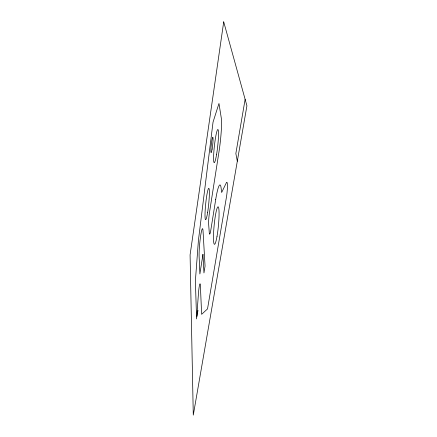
<?xml version="1.0" encoding="UTF-8"?>
<svg xmlns="http://www.w3.org/2000/svg" width="437" height="437" viewBox="0 0 437 437"><rect width="100%" height="100%" fill="white"/><g stroke="black" fill="none" stroke-linecap="round" stroke-linejoin="round"><path stroke-width="0.66" d="M197.021 316.284L197.977 310.303M215.72 199.441L210.82 230.064A8.647 0.901 -84.5 0 1 209.296 232.916L208.646 224.159A8.434 0.858 -84.4 0 1 209.449 212.786L218.942 152.038A25.543 2.584 -83.6 0 0 221.264 117.924L218.975 103.465L213.048 122.087L198.42 240.405L195.383 280.882L196.59 318.972L198.496 292.954A8.128 0.77 -85 0 1 199.562 284.908A8.128 0.77 -85 0 1 200.375 285.366L201.632 314.329L207.52 308.915L226.415 197.284A10.27 1.273 -84.1 0 0 227.431 185.894A10.27 1.273 -84.1 0 0 226.371 182.742L221.657 192.488L221.111 188.047A28.121 3.179 -84.3 0 0 215.703 199.54M245.124 99.319L235.854 153.534L237.313 161.215M223.711 21.85L190.084 254.897L193.285 415.15L246.916 105.82L223.711 21.85M202.948 254.356L199.884 273.994L199.119 256.464A15.268 1.398 -84.6 0 1 200.676 235.647A15.268 1.398 -84.6 0 1 203.036 230.873L205.057 266.062L203.953 272.983L202.948 254.356M207.602 212.557A15.798 1.508 -84.2 0 0 208.826 188.331A15.798 1.508 -84.2 0 0 205.122 211.197A15.798 1.508 -84.2 0 0 207.602 212.557M216.528 154.753A16.693 1.661 -83.7 0 0 217.91 129.516A16.693 1.661 -83.7 0 0 213.715 154.042A16.693 1.661 -83.7 0 0 216.528 154.753M217.036 236.253A18.867 2.147 -84.5 0 0 218.249 206.865A18.867 2.147 -84.5 0 0 213.567 233.637A18.867 2.147 -84.5 0 0 217.036 236.253M212.12 149.072A7.773 0.721 -83.7 0 0 212.824 137.234A7.773 0.721 -83.7 0 0 210.924 148.575A7.773 0.721 -83.7 0 0 212.12 149.072"/></g></svg>
